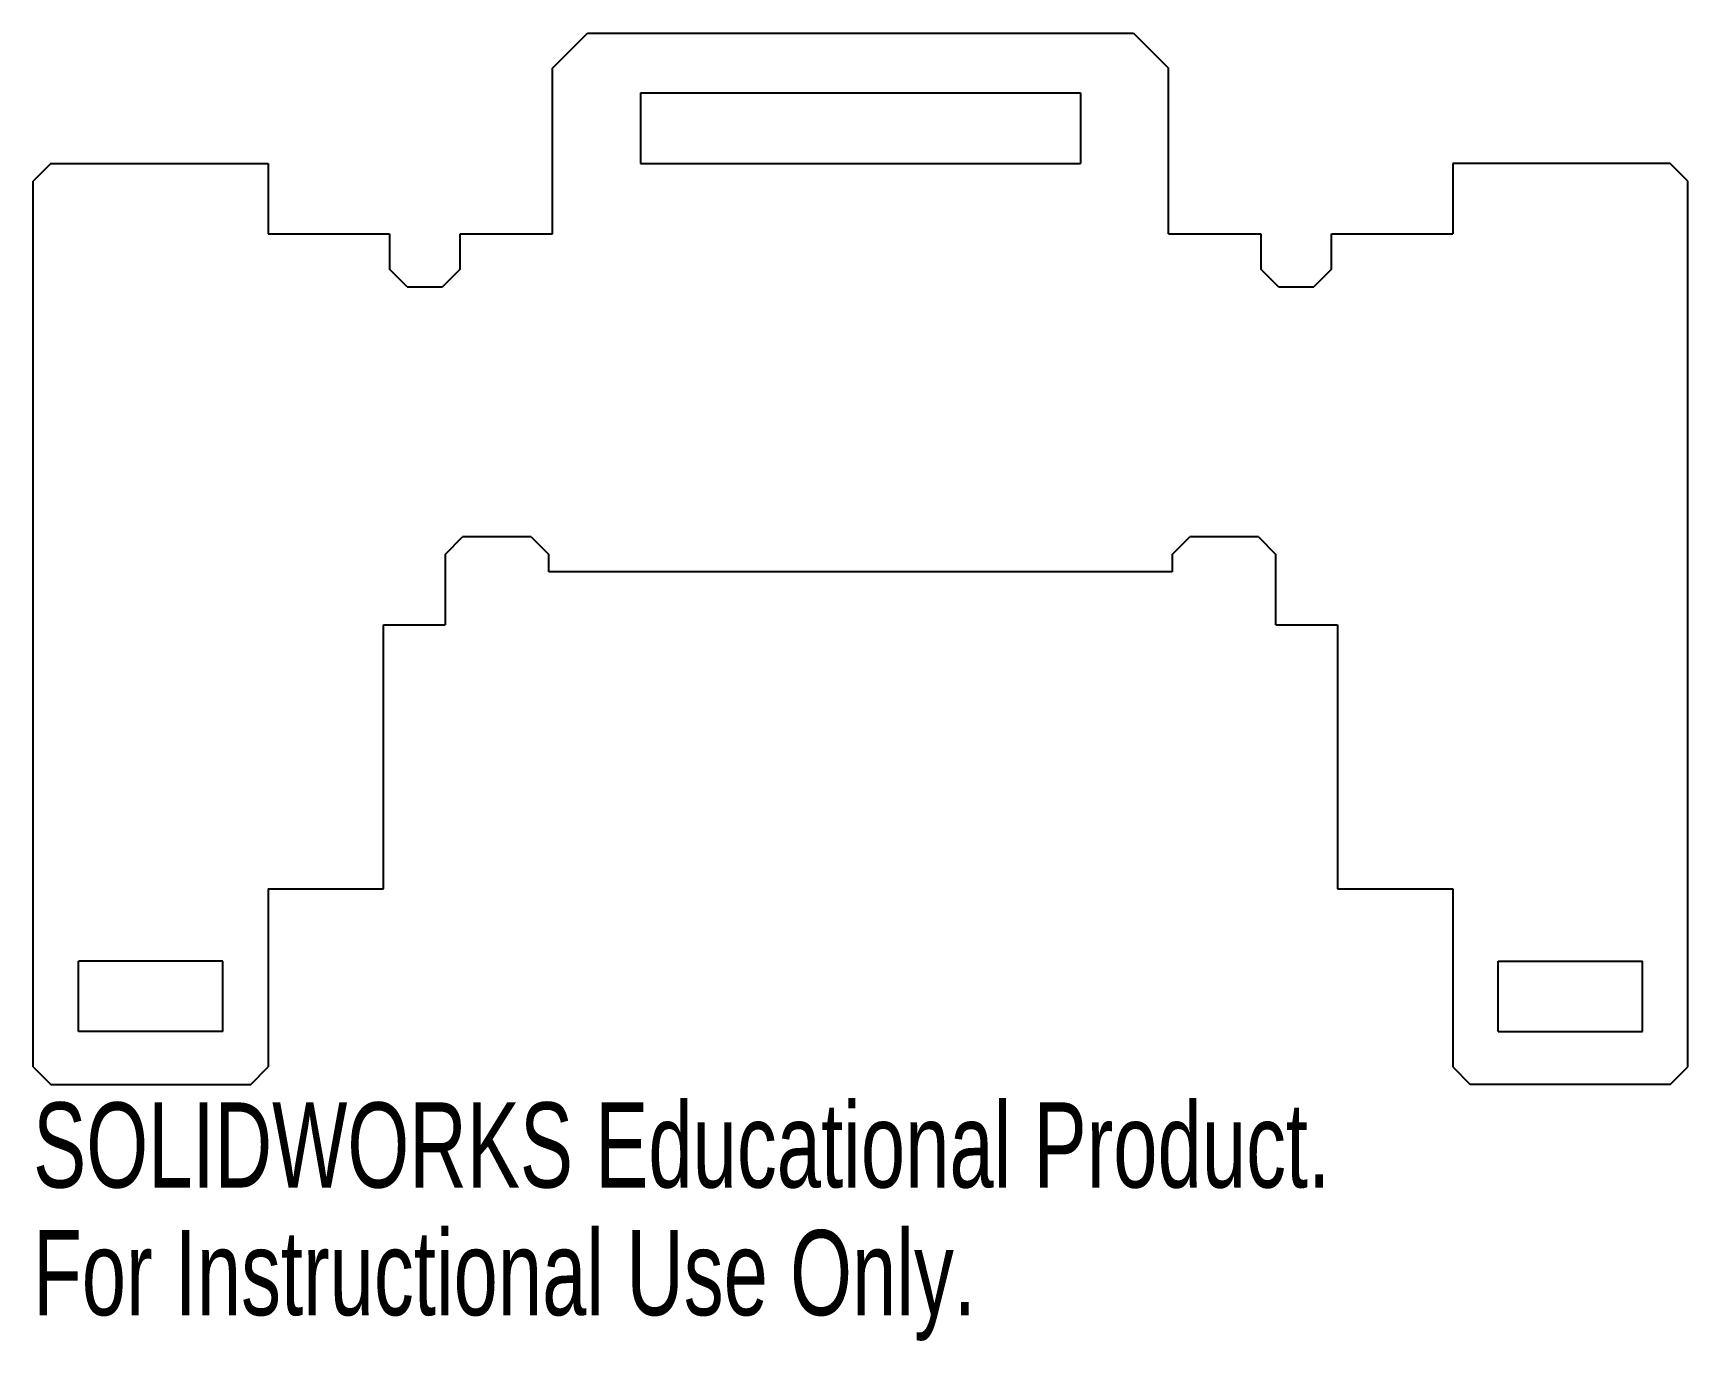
# Model space of a CAD drawing. Header units: millimetres. Extents: x 0 to 94, y -25.7 to 48.6.
import ezdxf

# ---------------------------------------------------------------- set-up
doc = ezdxf.new("R2010")
doc.units = ezdxf.units.MM
doc.styles.add('SLDTEXTSTYLE0', font='TXT', dxfattribs={"width": 0.7})

msp = doc.modelspace()

# ---------------------------------------------------------------- linework, layer by layer
at = {"color": 7, "linetype": 'Continuous', "lineweight": 25}
for p, q in [((29.5, 46.6), (31.5, 48.6)), ((31.5, 48.6), (62.5, 48.6)), ((62.5, 48.6), (64.5, 46.6)), ((29.5, 37.2), (29.5, 46.6)), ((64.5, 37.2), (64.5, 46.6)), ((34.5, 45.2), (34.5, 41.2)), ((34.5, 45.2), (59.5, 45.2)), ((59.5, 45.2), (59.5, 41.2)), ((1, 41.2), (0, 40.2)), ((1, 41.2), (13.36, 41.2)), ((13.36, 41.2), (13.36, 37.2)), ((34.5, 41.2), (59.5, 41.2)), ((80.64, 41.2), (80.64, 37.2)), ((93, 41.2), (80.64, 41.2)), ((94, 40.2), (93, 41.2)), ((0, -10.1), (0, 40.2)), ((94, -10.1), (94, 40.2)), ((13.36, 37.2), (20.25, 37.2)), ((20.25, 37.2), (20.25, 35.2)), ((24.25, 35.2), (24.25, 37.2)), ((24.25, 37.2), (29.5, 37.2)), ((64.5, 37.2), (69.75, 37.2)), ((69.75, 37.2), (69.75, 35.2)), ((73.75, 35.2), (73.75, 37.2)), ((73.75, 37.2), (80.64, 37.2)), ((21.25, 34.2), (20.25, 35.2)), ((24.25, 35.2), (23.25, 34.2)), ((70.75, 34.2), (69.75, 35.2)), ((73.75, 35.2), (72.75, 34.2)), ((21.25, 34.2), (23.25, 34.2)), ((70.75, 34.2), (72.75, 34.2)), ((23.4, 19), (24.4, 20)), ((28.3, 20), (24.4, 20)), ((28.3, 20), (29.3, 19)), ((64.7, 19), (65.7, 20)), ((69.6, 20), (65.7, 20)), ((69.6, 20), (70.6, 19)), ((23.4, 19), (23.4, 15)), ((29.3, 18), (29.3, 19)), ((64.7, 19), (64.7, 18)), ((70.6, 15), (70.6, 19)), ((64.7, 18), (29.3, 18)), ((19.9, 15), (23.4, 15)), ((19.9, 0), (19.9, 15)), ((70.6, 15), (74.1, 15)), ((74.1, 15), (74.1, 0)), ((13.36, 0), (13.36, -10.1)), ((13.36, 0), (19.9, 0)), ((74.1, 0), (80.64, 0)), ((80.64, 0), (80.64, -10.1)), ((2.58, -8.1), (2.58, -4.1)), ((10.78, -4.1), (2.58, -4.1)), ((10.78, -8.1), (10.78, -4.1)), ((83.22, -4.1), (91.42, -4.1)), ((83.22, -8.1), (83.22, -4.1)), ((91.42, -8.1), (91.42, -4.1)), ((10.78, -8.1), (2.58, -8.1)), ((83.22, -8.1), (91.42, -8.1)), ((0, -10.1), (1, -11.1)), ((12.36, -11.1), (13.36, -10.1)), ((80.64, -10.1), (81.64, -11.1)), ((93, -11.1), (94, -10.1)), ((1, -11.1), (12.36, -11.1)), ((93, -11.1), (81.64, -11.1))]:
    msp.add_line(p, q, dxfattribs=at)

# ---------------------------------------------------------------- texts
at = {"color": 7, "linetype": 'Continuous', "char_height": 4.83362, "attachment_point": 1, "style": 'SLDTEXTSTYLE0'}
for s, insert in [('SOLIDWORKS Educational Product.', (0, -12.12)), ('For Instructional Use Only.', (0, -19.37))]:
    msp.add_mtext(s, dxfattribs=dict(at, insert=insert))

doc.saveas('drawing.dxf')
